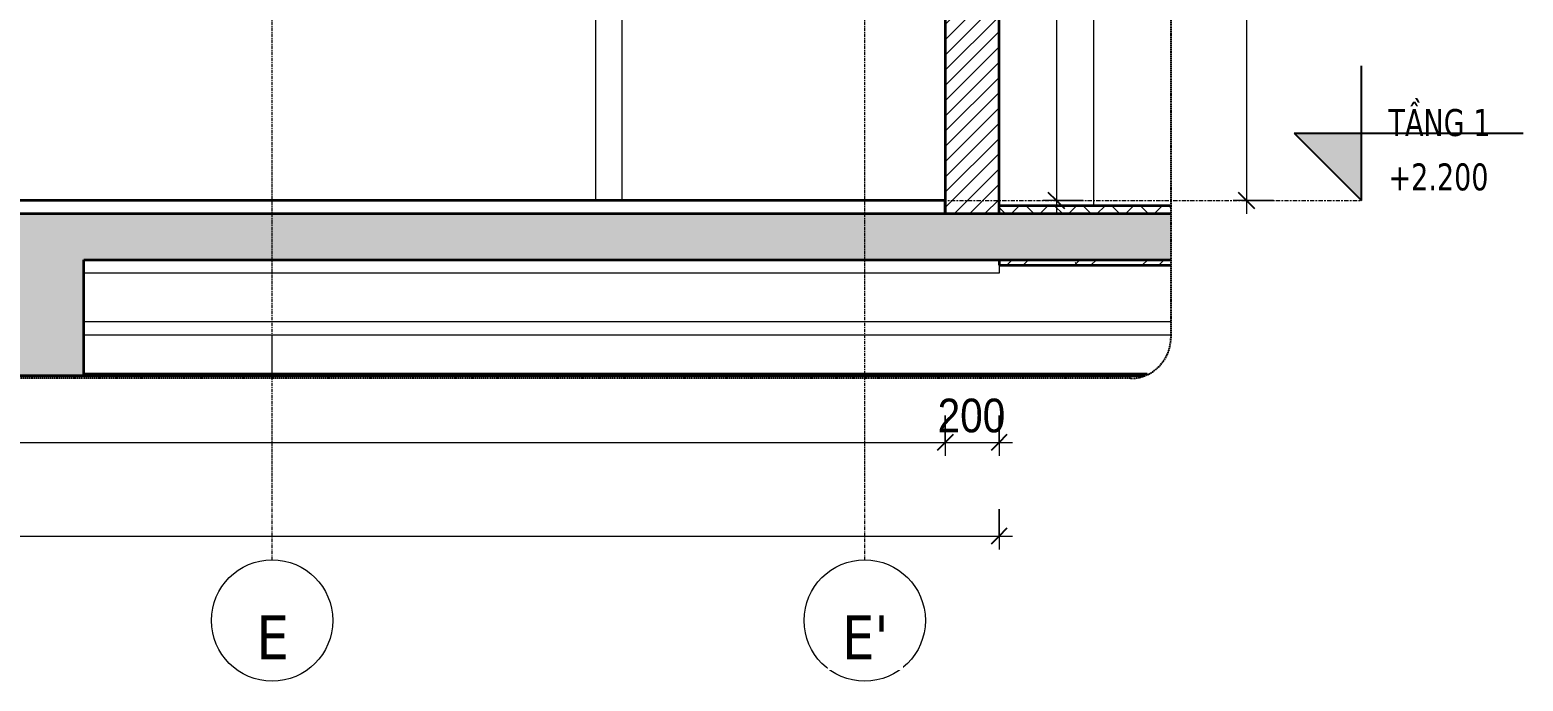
# Model space of a CAD drawing. Header units: millimetres. Extents: x 66631 to 260610, y 416 to 78637.
# Drawn here: x 88001 to 93545, y 416 to 2833 of the extents above; entities that cross this region are included whole.
import ezdxf

# ---------------------------------------------------------------- set-up
doc = ezdxf.new("R2010")
doc.units = ezdxf.units.MM
for name, pattern in [('Centre', [31.75, 6.35, -4.7625, 15.875, -4.7625]), ('Grid Line', [22.225, 12.7, -3.175, 3.175, -3.175]), ('Hidden', [7.14375, 4.7625, -2.38125])]:
    doc.linetypes.add(name, pattern=pattern)
for name, color, linetype, lineweight in [('0-4', 90, 'Continuous', 5), ('A-ANNO-DIMS', 211, 'Continuous', 9), ('A-ANNO-DIMS-50', 211, 'Continuous', 9), ('A-CLNG-1', 250, 'Continuous', 35), ('A-CLNG-PATT-3', 13, 'Continuous', 18), ('A-DETL-GENF', 92, 'Continuous', 18), ('A-DETL-GENF-4', 92, 'Hidden', 25), ('A-DETL-GENF-5', 9, 'Continuous', 18), ('A-DETL-MEDM', 33, 'Continuous', 35), ('A-FLOR-3', 7, 'Continuous', 18), ('A-FLOR-FNSH-1', 250, 'Continuous', 35), ('A-FLOR-LEVL', 51, 'Continuous', 9), ('A-FLOR-LEVL-1', 51, 'Continuous', 25), ('A-FLOR-LEVL-2', 51, 'Centre', 9), ('A-FLOR-PATT-1', 253, 'Continuous', 18), ('A-FLOR-PATT-2', 8, 'Continuous', 18), ('A-WALL', 113, 'Continuous', 18), ('A-WALL-2', 250, 'Continuous', 35), ('A-WALL-PATT-2', 111, 'Continuous', 18), ('S-BEAM-2', 7, 'Continuous', 18), ('S-COLS', 52, 'Continuous', 18), ('S-COLS-9', 7, 'Continuous', 18), ('S-GRID-1', 1, 'Grid Line', 9), ('S-GRID-IDEN', 1, 'Continuous', 9)]:
    doc.layers.add(name, color=color, linetype=linetype, lineweight=lineweight)
doc.styles.add('Tahoma_B', font='tahomabd.ttf', dxfattribs={"height": 162.5})
doc.styles.add('Tahoma_B_1', font='tahomabd.ttf', dxfattribs={"width": 0.85, "height": 100})
doc.styles.add('UTM Avo', font='', dxfattribs={"width": 0.9, "height": 125})
doc.styles.get('UTM Avo').set_extended_font_data('UTM Avo')
doc.dimstyles.new('1_Dim_chi_tiet_2_5', dxfattribs={"dimscale": 304.8, "dimtxt": 124.912619, "dimasz": 0.19685, "dimexe": 0.164042, "dimexo": 0.0625, "dimgap": 0.016404, "dimtad": 1, "dimdec": 0, "dimrnd": 5, "dimzin": 0, "dimdsep": 46, "dimtxsty": 'UTM Avo', "dimblk1": 'OBLIQUE', "dimblk2": 'OBLIQUE', "dimsah": 1, "dimcen": 0.09, "dimdle": 0.164042, "dimazin": 0, "dimtfac": 1, "dimtdec": 4, "dimtix": 1, "dimtmove": 0, "dimatfit": 3, "dimfxl": 0.328084, "dimfxlon": 1, "dimtvp": 1, "dimtolj": 1, "dimtzin": 0, "dimarcsym": 2})
pattern_1 = [(50, (-40799.18, 15875), (364.368, -31.878), [38.1, -419.1]), (355, (-40799.2, 15875), (-70.486, 382.113), [30.48, -335.28]), (100.451, (-40768.82, 15872.34), (293.885, 350.233), [32.38, -356.18]), (46.184, (-40799.2, 15976.6), (542.158, -84.086), [57.15, -628.65]), (96.636, (-40754, 15969.6), (474.805, 494.855), [48.57, -534.27]), (351.184, (-40799.2, 15976.6), (474.81, 494.85), [45.72, -502.92]), (21, (-40748.38, 15951.2), (303.2285, -204.5305), [38.1, -419.1]), (326, (-40748.4, 15951.2), (123.604, 368.376), [30.48, -335.28]), (71.451, (-40723.1, 15934.16), (426.834, 163.843), [32.38, -356.18]), (37.5, (-40799.18, 15875), (6.1766, 169.1102), [3.353, -327.863, 3.353, -337.007, -336.55]), (37.5, (-40799.18, 15875), (6.1766, 169.1102), [-671.576, 3.353, -333.197]), (7.5, (-40799.18, 15875), (133.6389, 200.3615), [3.353, -190.703, 3.353, -320.243, -128.27]), (7.5, (-40799.18, 15875), (133.6389, 200.3615), [-517.652, 3.353, -124.917]), (327.5, (-40912.47, 15875), (271.1818, -11.4584), [3.353, -123.647, 3.353, -392.887, -525.78]), (327.5, (-40912.47, 15875), (271.1818, -11.4584), [-523.24, 3.353, -522.427]), (317.5, (-40963.27, 15875), (296.2585, 50.853), [3.353, -161.747, 3.353, -259.791, -373.38]), (317.5, (-40963.27, 15875), (296.2585, 50.853), [-428.244, 3.353, -370.027]), (45, (-40799.18, 15875), (-125.7236, 125.7236), []), (45, (-40799.18, 16065.5), (-125.7236, 125.7236), [])]

# ---------------------------------------------------------------- blocks, each defined once
blk = doc.blocks.new('NCV_TKTC_KET CAU_rvt-2-TKCS_CĂN HỘ LOẠI 1B - MẶT CẮT 1')
at = {"layer": 'A-FLOR-PATT-1'}
h = blk.add_hatch(dxfattribs=at)
h.set_pattern_fill('FP_5', color=256, style=0, pattern_type=2)
h.set_pattern_definition(pattern_1)
h.paths.add_polyline_path([(-36098.8, 1960), (-35900.5, 1960), (-35900.5, 1980), (-36537.8, 1980), (-36537.8, 1960)])
h = blk.add_hatch(dxfattribs=at)
h.set_pattern_fill('FP_5', color=256, style=0, pattern_type=2)
h.set_pattern_definition(pattern_1)
h.paths.add_polyline_path([(-36098.8, 1960), (-35900.5, 1960), (-35900.5, 1980), (-36537.8, 1980), (-36537.8, 1960)])
at = {"layer": 'A-FLOR-3'}
for p, q in [((-36537.8, 1960), (-36537.8, 1930)), ((-36537.8, 1930), (-39935.6, 1930))]:
    blk.add_line(p, q, dxfattribs=at)
at = {"layer": 'A-FLOR-FNSH-1'}
for p, q in [((-36537.8, 1980), (-36537.8, 1960)), ((-36537.8, 1960), (-35900.5, 1960))]:
    blk.add_line(p, q, dxfattribs=at)
at = {"layer": 'S-BEAM-2'}
for p, q in [((-38036.9, 1750), (-39935.6, 1750)), ((-39934.9, 1750), (-39934.9, 1700)), ((-36739.9, 1750), (-38036.9, 1750)), ((-35900.5, 1750), (-36739.9, 1750)), ((-35900.5, 1700), (-39934.9, 1700))]:
    blk.add_line(p, q, dxfattribs=at)
at = {"layer": 'S-COLS-9'}
for p, q in [((-39236.9, 1555), (-39236.9, 1700)), ((-39236.9, 1540), (-39236.9, 1550))]:
    blk.add_line(p, q, dxfattribs=at)
blk = doc.blocks.new('NCV_TKTC_TANG 1_rvt-2-TKCS_CĂN HỘ LOẠI 1B - MẶT CẮT 1')
at = {"layer": 'A-FLOR-FNSH-1'}
for p, q in [((-36737.8, 2200), (-44336.9, 2200)), ((-36737.8, 2150), (-36737.8, 2200))]:
    blk.add_line(p, q, dxfattribs=at)
at = {"layer": 'S-COLS-9'}
for p, q in [((-38036.9, 4700), (-38036.9, 2200)), ((-37936.9, 2200), (-37936.9, 4700))]:
    blk.add_line(p, q, dxfattribs=at)
blk = doc.blocks.new('BORDER VIEW - BORDER VIEW-3685295-TKCS_CĂN HỘ LOẠI 1B - MẶT CẮT 1')
at = {"layer": 'A-DETL-GENF-4'}
for p, q in [((-35900.5, 5978.7), (-35900.5, 1690)), ((-36050.5, 1540), (-45987.4, 1540))]:
    blk.add_line(p, q, dxfattribs=at)
blk.add_arc((-36050.5, 1690), 150, 270, 0, dxfattribs=at)
blk = doc.blocks.new('Level - CAO ĐỘ LEVEL-350587-TKCS_CĂN HỘ LOẠI 1B - MẶT CẮT 1')
at = {"layer": 'A-FLOR-LEVL'}
blk.add_hatch(color=256, dxfattribs=at).paths.add_polyline_path([(-35192.634742, 2450), (-35192.634742, 2200), (-35442.634742, 2450)])
at = {"layer": 'A-FLOR-LEVL-1'}
for p, q in [((-35192.634742, 2200), (-35192.634742, 2700)), ((-35442.634742, 2450), (-35192.634742, 2200)), ((-35442.634742, 2450), (-34592.634742, 2450))]:
    blk.add_line(p, q, dxfattribs=at)
blk = doc.blocks.new('Grid - M_Grid Head - Circle-353313-TKCS_CĂN HỘ LOẠI 1B - MẶT CẮT 1')
at = {"layer": 'S-GRID-IDEN'}
blk.add_circle((-39236.9, 641.4), 225, dxfattribs=at)
blk = doc.blocks.new('DIMBLOCK59-TKCS_CĂN HỘ LOẠI 1B - MẶT CẮT 1')
at = {"layer": 'A-ANNO-DIMS-50'}
for p, q in [((92617.7, 5600), (92467.7, 5600)), ((92517.7, 5650), (92517.7, 2150)), ((92517.7, 5600), (92617.7, 5600)), ((92617.7, 2200), (92467.7, 2200)), ((92517.7, 2200), (92617.7, 2200))]:
    blk.add_line(p, q, dxfattribs=at)
at = {"layer": 'A-ANNO-DIMS-50', "lineweight": 25}
for p, q in [((92517.7, 5600), (92487.7, 5630)), ((92517.7, 5600), (92547.7, 5570)), ((92517.7, 2200), (92487.7, 2230)), ((92517.7, 2200), (92547.7, 2170))]:
    blk.add_line(p, q, dxfattribs=at)
at = {"layer": 'A-ANNO-DIMS-50', "color": 0, "insert": (92355.3, 3728.8), "char_height": 125, "width": 410.824, "attachment_point": 1, "rotation": 90, "line_spacing_factor": 1.110334, "style": 'UTM Avo'}
blk.add_mtext('3400', dxfattribs=at)
blk = doc.blocks.new('_Oblique')
at = {"color": 0, "linetype": 'ByBlock', "lineweight": -2}
blk.add_line((-0.5, -0.5), (0.5, 0.5), dxfattribs=at)
blk = doc.blocks.new('DIMBLOCK60-TKCS_CĂN HỘ LOẠI 1B - MẶT CẮT 1')
at = {"layer": 'A-ANNO-DIMS-50'}
for p, q in [((91811.8, 4450), (91811.8, 2150)), ((91711.8, 4400), (91861.8, 4400)), ((91811.8, 4400), (91711.8, 4400)), ((91911.8, 2200), (91761.8, 2200)), ((91811.8, 2200), (91911.8, 2200))]:
    blk.add_line(p, q, dxfattribs=at)
at = {"layer": 'A-ANNO-DIMS-50', "lineweight": 25}
for p, q in [((91811.8, 4400), (91781.8, 4430)), ((91811.8, 4400), (91841.8, 4370)), ((91811.8, 2200), (91781.8, 2230)), ((91811.8, 2200), (91841.8, 2170))]:
    blk.add_line(p, q, dxfattribs=at)
at = {"layer": 'A-ANNO-DIMS-50', "color": 0, "insert": (91649.4, 3128.8), "char_height": 125, "width": 410.824, "attachment_point": 1, "rotation": 90, "line_spacing_factor": 1.110334, "style": 'UTM Avo'}
blk.add_mtext('2200', dxfattribs=at)
blk = doc.blocks.new('DIMBLOCK63-TKCS_CĂN HỘ LOẠI 1B - MẶT CẮT 1')
at = {"layer": 'A-ANNO-DIMS-50'}
for p, q in [((83800.5, 1402.2), (83800.5, 1252.2)), ((83800.5, 1302.2), (83800.5, 1402.2)), ((91399.6, 1402.2), (91399.6, 1252.2)), ((91399.6, 1302.2), (91399.6, 1402.2)), ((83800.5, 1302.2), (91399.6, 1302.2))]:
    blk.add_line(p, q, dxfattribs=at)
at = {"layer": 'A-ANNO-DIMS-50', "lineweight": 25}
for p, q in [((83800.5, 1302.2), (83830.5, 1332.2)), ((91399.6, 1302.2), (91429.6, 1332.2)), ((83800.5, 1302.2), (83770.5, 1272.2)), ((91399.6, 1302.2), (91369.6, 1272.2))]:
    blk.add_line(p, q, dxfattribs=at)
at = {"layer": 'A-ANNO-DIMS-50', "color": 0, "insert": (87428.9, 1464.6), "char_height": 125, "width": 410.824, "attachment_point": 1, "line_spacing_factor": 1.110334, "style": 'UTM Avo'}
blk.add_mtext('7600', dxfattribs=at)
blk = doc.blocks.new('DIMBLOCK64-TKCS_CĂN HỘ LOẠI 1B - MẶT CẮT 1')
at = {"layer": 'A-ANNO-DIMS-50'}
for p, q in [((91399.6, 1402.2), (91399.6, 1252.2)), ((91399.6, 1302.2), (91399.6, 1402.2)), ((91599.6, 1402.2), (91599.6, 1252.2)), ((91599.6, 1302.2), (91599.6, 1402.2)), ((91399.6, 1302.2), (91649.6, 1302.2))]:
    blk.add_line(p, q, dxfattribs=at)
at = {"layer": 'A-ANNO-DIMS-50', "lineweight": 25}
for p, q in [((91399.6, 1302.2), (91429.6, 1332.2)), ((91599.6, 1302.2), (91629.6, 1332.2)), ((91399.6, 1302.2), (91369.6, 1272.2)), ((91599.6, 1302.2), (91569.6, 1272.2))]:
    blk.add_line(p, q, dxfattribs=at)
at = {"layer": 'A-ANNO-DIMS-50', "color": 0, "insert": (91371.2, 1464.6), "char_height": 125, "width": 308.118, "attachment_point": 1, "line_spacing_factor": 1.110334, "style": 'UTM Avo'}
blk.add_mtext('200', dxfattribs=at)
blk = doc.blocks.new('DIMBLOCK65-TKCS_CĂN HỘ LOẠI 1B - MẶT CẮT 1')
at = {"layer": 'A-ANNO-DIMS-50'}
for p, q in [((82400.5, 1054.8), (82400.5, 904.8)), ((82400.5, 954.8), (82400.5, 1054.8)), ((91599.6, 1054.8), (91599.6, 904.8)), ((91599.6, 954.8), (91599.6, 1054.8)), ((82350.5, 954.8), (91649.6, 954.8))]:
    blk.add_line(p, q, dxfattribs=at)
at = {"layer": 'A-ANNO-DIMS-50', "lineweight": 25}
for p, q in [((82400.5, 954.8), (82370.5, 924.8)), ((82400.5, 954.8), (82430.5, 984.8)), ((91599.6, 954.8), (91569.6, 924.8)), ((91599.6, 954.8), (91629.6, 984.8))]:
    blk.add_line(p, q, dxfattribs=at)
at = {"layer": 'A-ANNO-DIMS-50', "color": 0, "insert": (86828.9, 1117.2), "char_height": 125, "width": 410.824, "attachment_point": 1, "line_spacing_factor": 1.110334, "style": 'UTM Avo'}
blk.add_mtext('9200', dxfattribs=at)

msp = doc.modelspace()

# ---------------------------------------------------------------- hatches: boundary and pattern name
at = {"layer": 'A-CLNG-PATT-3'}
h = msp.add_hatch(dxfattribs=at)
h.set_pattern_fill('FP_6', color=256, style=0, pattern_type=2)
h.set_pattern_definition([(0, (87338.21, 15875), (406.4, 101.6), [16.764, -288.036, 16.764, -288.036, -1625.6]), (0, (87338.21, 15875), (406.4, 101.6), [-609.6, 16.764, -592.836, 16.764, -288.036, -711.2]), (0, (87338.21, 15875), (406.4, 101.6), [-1524, 16.764, -186.436, 16.764, -491.236]), (120, (87490.61, 15925.8), (-291.1882, 301.1527), [16.764, -288.036, 16.764, -288.036, -1625.6]), (120, (87490.61, 15925.8), (-291.1882, 301.1527), [-609.6, 16.764, -592.836, 16.764, -288.036, -711.2]), (120, (87490.61, 15925.8), (-291.1882, 301.1527), [-1524, 16.764, -186.436, 16.764, -491.236]), (240, (87541.41, 16129), (-115.2118, -402.7527), [16.764, -288.036, 16.764, -288.036, -1625.6]), (240, (87541.41, 16129), (-115.2118, -402.7527), [-609.6, 16.764, -592.836, 16.764, -288.036, -711.2]), (240, (87541.41, 16129), (-115.2118, -402.7527), [-1524, 16.764, -186.436, 16.764, -491.236])])
h.paths.add_polyline_path([(92137.5, 1550), (92149.6, 1555), (88201.8, 1555), (88201.8, 1550), (92125.7, 1550)])
h.paths.add_polyline_path([(84494.8, 1550), (87900.5, 1550), (87900.5, 1555), (83902.1, 1555), (83902.1, 1550)])
at = {"layer": 'A-DETL-GENF-5'}
h = msp.add_hatch(dxfattribs=at)
h.set_pattern_fill('FP_5', color=256, style=0, pattern_type=2)
h.set_pattern_definition([(50, (87338.2, 15875), (364.368, -31.878), [38.1, -419.1]), (355, (87338.2, 15875), (-70.486, 382.113), [30.48, -335.28]), (100.451, (87368.57, 15872.34), (293.885, 350.233), [32.38, -356.18]), (46.184, (87338.2, 15976.6), (542.158, -84.086), [57.15, -628.65]), (96.636, (87383.4, 15969.6), (474.805, 494.855), [48.57, -534.27]), (351.184, (87338.2, 15976.6), (474.81, 494.85), [45.72, -502.92]), (21, (87389, 15951.2), (303.2285, -204.5305), [38.1, -419.1]), (326, (87389, 15951.2), (123.604, 368.376), [30.48, -335.28]), (71.451, (87414.28, 15934.16), (426.834, 163.843), [32.38, -356.18]), (37.5, (87338.21, 15875), (6.1766, 169.1102), [3.353, -327.863, 3.353, -337.007, -336.55]), (37.5, (87338.21, 15875), (6.1766, 169.1102), [-671.576, 3.353, -333.197]), (7.5, (87338.21, 15875), (133.6389, 200.3615), [3.353, -190.703, 3.353, -320.243, -128.27]), (7.5, (87338.21, 15875), (133.6389, 200.3615), [-517.652, 3.353, -124.917]), (327.5, (87224.93, 15875), (271.1818, -11.4584), [3.353, -123.647, 3.353, -392.887, -525.78]), (327.5, (87224.93, 15875), (271.1818, -11.4584), [-523.24, 3.353, -522.427]), (317.5, (87174.13, 15875), (296.2585, 50.853), [3.353, -161.747, 3.353, -259.791, -373.38]), (317.5, (87174.13, 15875), (296.2585, 50.853), [-428.244, 3.353, -370.027]), (45, (87338.21, 15875), (-125.7236, 125.7236), []), (45, (87338.21, 16065.5), (-125.7236, 125.7236), [])])
h.paths.add_polyline_path([(83800.8, 1550), (83902.1, 1550), (83902.1, 1980), (87901.8, 1980), (87901.8, 1550), (88201.8, 1550), (88201.8, 1980), (92236.9, 1980), (92236.9, 2150), (83600, 2150), (83600, 2100), (82600.5, 2100), (82600, 2300), (82400, 2300), (82400, 1700), (82600, 1700), (82600.5, 1930), (83602.1, 1930), (83602.1, 1550), (83800, 1550)])
at = {"layer": 'A-FLOR-PATT-2'}
h = msp.add_hatch(dxfattribs=at)
h.set_pattern_fill('FP_8', color=256, style=0, pattern_type=2)
h.set_pattern_definition([(45, (87338.21, 15875), (-53.033, 53.033), []), (135, (87338.21, 15875), (-53.033, -53.033), [])])
h.paths.add_polyline_path([(91950.9, 2150), (92236.9, 2150), (92236.9, 2180), (91599.6, 2180), (91599.6, 2150)])
at = {"layer": 'A-WALL-PATT-2'}
h = msp.add_hatch(dxfattribs=at)
h.set_pattern_fill('FP_4', color=256, style=0, pattern_type=2)
h.set_pattern_definition([(45, (87338.21, 15875), (-28.28427, 28.28427), [])])
h.paths.add_polyline_path([(91399.6, 2150), (91599.6, 2150), (91599.6, 5380), (91399.6, 5380), (91399.6, 2688.2)])

# ---------------------------------------------------------------- linework, layer by layer
at = {"layer": 'A-CLNG-1'}
for p, q in [((92149.6, 1555), (88201.8, 1555)), ((88201.8, 1550), (92137.5, 1550))]:
    msp.add_line(p, q, dxfattribs=at)
at = {"layer": 'A-DETL-MEDM'}
for p, q in [((92236.9, 2150), (83600, 2150)), ((88201.8, 1550), (88201.8, 1980)), ((88201.8, 1980), (92236.9, 1980)), ((87901.8, 1550), (88201.8, 1550))]:
    msp.add_line(p, q, dxfattribs=at)
at = {"layer": 'A-FLOR-FNSH-1'}
msp.add_line((92236.9, 2180), (91599.6, 2180), dxfattribs=at)
at = {"layer": 'A-FLOR-LEVL-2'}
msp.add_line((81693.5, 2200), (92944.8, 2200), dxfattribs=at)
at = {"layer": 'A-WALL'}
msp.add_line((91950.9, 2180), (91950.9, 4700), dxfattribs=at)
at = {"layer": 'A-WALL-2'}
for p, q in [((91399.6, 5380), (91399.6, 2150)), ((91599.6, 2150), (91599.6, 5380))]:
    msp.add_line(p, q, dxfattribs=at)
at = {"layer": 'S-COLS'}
msp.add_line((88100.5, 1550), (88100.5, 1540), dxfattribs=at)
at = {"layer": 'S-GRID-1'}
for p, q in [((88900.5, 2116.4), (88900.5, 5371.1)), ((91100.5, 2116.4), (91100.5, 5371.1)), ((88900.5, 866.4), (88900.5, 2116.4)), ((91100.5, 866.4), (91100.5, 2116.4))]:
    msp.add_line(p, q, dxfattribs=at)

# ---------------------------------------------------------------- block references
at = {"layer": '0-4'}
for name in ['NCV_TKTC_KET CAU_rvt-2-TKCS_CĂN HỘ LOẠI 1B - MẶT CẮT 1', 'NCV_TKTC_TANG 1_rvt-2-TKCS_CĂN HỘ LOẠI 1B - MẶT CẮT 1']:
    msp.add_blockref(name, (128137.4, 0), dxfattribs=at)
at = {"layer": 'A-DETL-GENF'}
msp.add_blockref('BORDER VIEW - BORDER VIEW-3685295-TKCS_CĂN HỘ LOẠI 1B - MẶT CẮT 1', (128137.4, 0), dxfattribs=at)
at = {"layer": 'A-FLOR-LEVL-1'}
msp.add_blockref('Level - CAO ĐỘ LEVEL-350587-TKCS_CĂN HỘ LOẠI 1B - MẶT CẮT 1', (128137.4, 0), dxfattribs=at)
at = {"layer": 'S-GRID-IDEN'}
for p in [(128137.4, 0), (130337.4, 0)]:
    msp.add_blockref('Grid - M_Grid Head - Circle-353313-TKCS_CĂN HỘ LOẠI 1B - MẶT CẮT 1', p, dxfattribs=at)

# ---------------------------------------------------------------- texts
at = {"layer": 'A-FLOR-LEVL', "char_height": 100, "line_spacing_factor": 0.996129, "style": 'Tahoma_B_1'}
for s, insert, width, attachment_point in [('\\pt510,1020,1530,2040,2550,3060,3570,4080,4590,5100,5610,6120,6630,7140,7650,8160,8670,9180,9690,10200,10710,11220,11730,12240,12750,13260,13770,14280,14790,15300,15810,16320;TẦNG 1', (93045, 2437.2), 452.625, 7), ('\\pt212.5,425,637.5,850,1062.5,1275,1487.5,1700,1912.5,2125,2337.5,2550,2762.5,2975,3187.5,3400,3612.5,3825,4037.5,4250,4462.5,4675,4887.5,5100,5312.5,5525,5737.5,5950,6162.5,6375,6587.5,6800;+2.200', (93045, 2337.5), 441.575, 1)]:
    msp.add_mtext(s, dxfattribs=dict(at, insert=insert, width=width, attachment_point=attachment_point))

# ---------------------------------------------------------------- dimensions: what is measured, and where the dimension line sits
at = {"layer": 'A-ANNO-DIMS'}
for base, p1, p2, override, picture, middle in [((92517.7, 2200), (92617.7, 5600), (92617.7, 2200), {"dimpost": '<>', "dimfxl": 3400}, 'DIMBLOCK59-TKCS_CĂN HỘ LOẠI 1B - MẶT CẮT 1', (92448, 3900)), ((91811.8, 2200), (91711.8, 4400), (91911.8, 2200), {"dimpost": '<>', "dimfxl": 2209.072203}, 'DIMBLOCK60-TKCS_CĂN HỘ LOẠI 1B - MẶT CẮT 1', (91742.1, 3300))]:
    dim = msp.add_linear_dim(base=base, p1=p1, p2=p2, angle=90, dimstyle='1_Dim_chi_tiet_2_5', override=override, dxfattribs=at)
    dim.commit()
    dim.dimension.update_dxf_attribs({"geometry": picture, "text_midpoint": middle})
for base, p1, p2, override, picture, middle in [((91399.6, 1302.2), (83800.5, 1402.2), (91399.6, 1402.2), {"dimpost": '<>', "dimfxl": 7599.146355}, 'DIMBLOCK63-TKCS_CĂN HỘ LOẠI 1B - MẶT CẮT 1', (87600, 1371.9)), ((91599.6, 1302.2), (91399.6, 1402.2), (91599.6, 1402.2), {"dimpost": '<>', "dimfxl": 200}, 'DIMBLOCK64-TKCS_CĂN HỘ LOẠI 1B - MẶT CẮT 1', (91499.6, 1371.9)), ((91599.6, 954.8), (82400.5, 1054.8), (91599.6, 1054.8), {"dimpost": '<>', "dimfxl": 9199.146355}, 'DIMBLOCK65-TKCS_CĂN HỘ LOẠI 1B - MẶT CẮT 1', (87000, 1024.5))]:
    dim = msp.add_linear_dim(base=base, p1=p1, p2=p2, dimstyle='1_Dim_chi_tiet_2_5', override=override, dxfattribs=at)
    dim.commit()
    dim.dimension.update_dxf_attribs({"geometry": picture, "text_midpoint": middle})

# ---------------------------------------------------------------- next in the draw order: texts
at = {"layer": 'S-GRID-IDEN', "char_height": 162.5, "attachment_point": 5, "line_spacing_factor": 0.996129, "style": 'Tahoma_B', "bg_fill": 3, "box_fill_scale": 1.25, "bg_fill_color": 256, "bg_fill_true_color": 13158600, "bg_fill_transparency": 0}
for s, insert, width in [('\\pt634.99962,1269.99925,1905.0005,2540.00013,3174.99975,3809.99937,4445.00062,5080.00025,5714.99987,6349.9995,6985.00075,7620.00037,8255,8889.99962,9524.99925,10160.0005,10795.00013,11429.99975,12064.99938,12700.00063,13335.00025,13969.99988,14604.9995,15240.00075,15875.00038,16510,17144.99963,17779.99925,18415.0005,19050.00013,19684.99975,20319.99938;E', (88902.6, 579), 139), ("\\pt634.99962,1269.99925,1905.0005,2540.00013,3174.99975,3809.99937,4445.00062,5080.00025,5714.99987,6349.9995,6985.00075,7620.00037,8255,8889.99962,9524.99925,10160.0005,10795.00013,11429.99975,12064.99938,12700.00063,13335.00025,13969.99988,14604.9995,15240.00075,15875.00038,16510,17144.99963,17779.99925,18415.0005,19050.00013,19684.99975,20319.99938;E'", (91102.6, 579), 198.5)]:
    msp.add_mtext(s, dxfattribs=dict(at, insert=insert, width=width))

doc.saveas('drawing.dxf')
